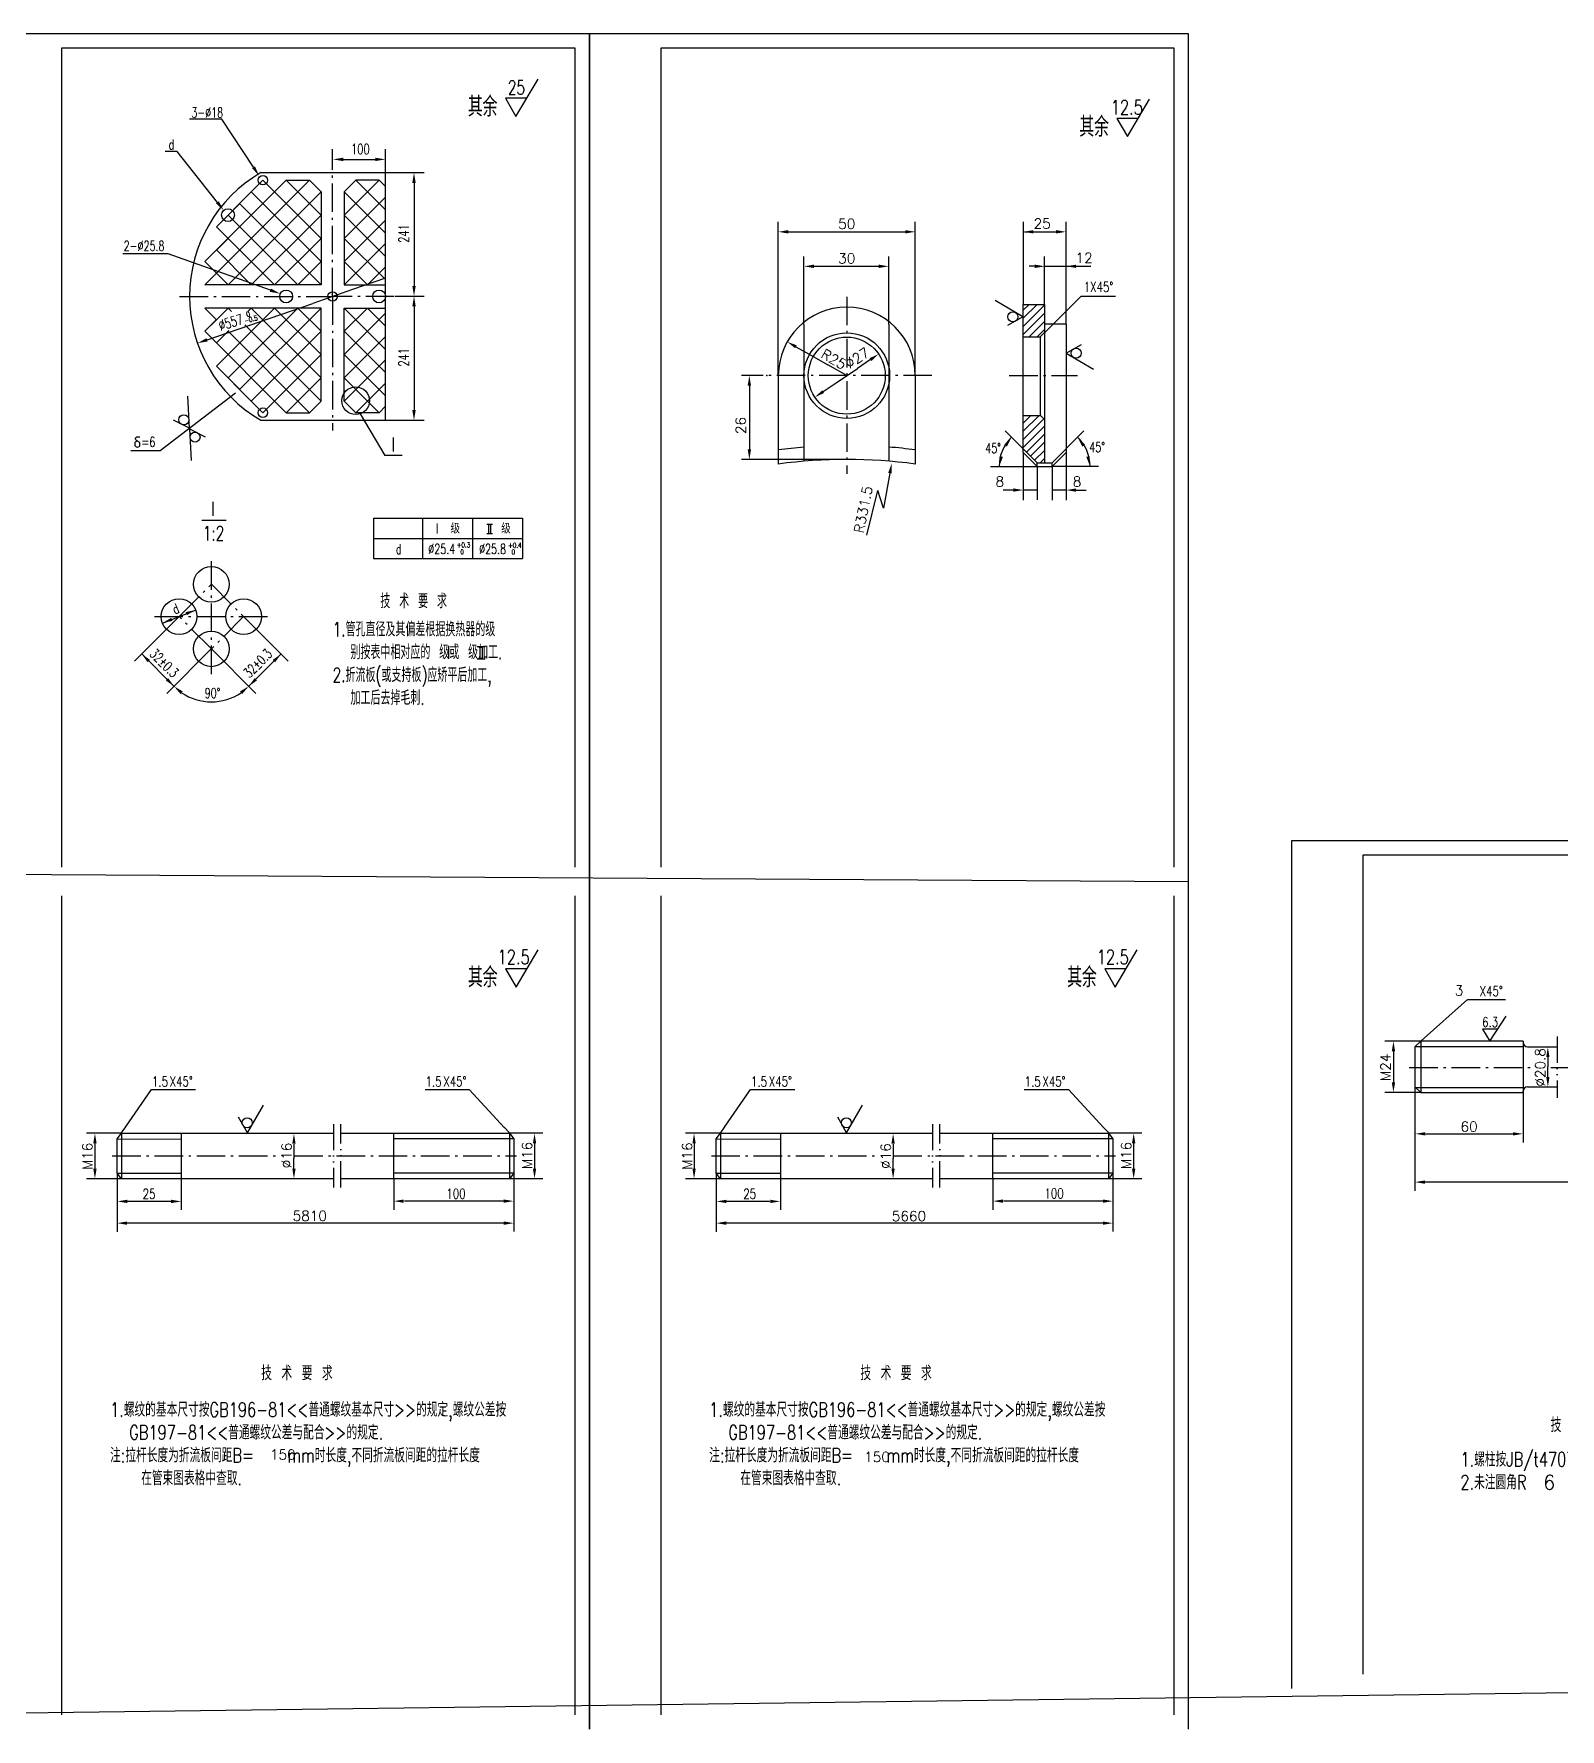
# Model space of a CAD drawing. Extents: x 0 to 2851, y -28 to 1393.
# Drawn here: x 435 to 970, y 0 to 594 of the extents above; entities that cross this region are included whole.
import ezdxf
from ezdxf.enums import TextEntityAlignment as Align

# ---------------------------------------------------------------- set-up
doc = ezdxf.new("R2010")
doc.units = 0
doc.header["$LTSCALE"] = 8
doc.header["$MEASUREMENT"] = 0
doc.linetypes.add('CENTER', pattern=[1.85, 1.25, -0.25, 0.1, -0.25])
doc.linetypes.add('PHANTOM', pattern=[1.902, 1.15, -0.25, 0.001, -0.25, 0.001, -0.25])
doc.layers.get('0').update_dxf_attribs({"linetype": 'CONTINUOUS'})
for name, color, linetype in [('CC', 3, 'CONTINUOUS'), ('CW', 1, 'CONTINUOUS'), ('DD', 3, 'PHANTOM'), ('HZ', 1, 'CONTINUOUS'), ('X', 3, 'CONTINUOUS'), ('YY', 3, 'CONTINUOUS'), ('ZX', 1, 'CENTER')]:
    doc.layers.add(name, color=color, linetype=linetype)
doc.styles.add('HZ', font='txt', dxfattribs={"bigfont": 'hztxt'})

# ---------------------------------------------------------------- blocks, each defined once
blk = doc.blocks.new('ZLBFG1')
for p, q in [((184.27, 268.11), (191.99, 281.15)), ((180.59, 274.44), (184.27, 268.11)), ((187.97, 274.44), (180.59, 274.44)), ((134.35, 127.28), (134.35, 113.13)), ((134.35, 127.28), (186.54, 127.28)), ((186.54, 127.28), (186.54, 113.13)), ((134.35, 113.13), (186.54, 113.13)), ((66.1, 92.83), (66.28, 92.83)), ((66.19, 92.74), (66.19, 92.92))]:
    blk.add_line(p, q)
for centre in [(77.5, 104.14), (66.19, 92.83), (88.81, 92.83), (77.5, 81.52)]:
    blk.add_circle(centre, 6.25)
at = {"layer": 'CC'}
for p, q in [((60.36, 90.56), (71.97, 95.13)), ((66.14, 92.79), (50.6, 77.25)), ((88.86, 92.79), (104.4, 77.25)), ((53.08, 79.72), (64.39, 68.41)), ((61.9, 65.92), (77.46, 81.47)), ((93.1, 65.92), (77.54, 81.47)), ((101.92, 79.72), (90.61, 68.41))]:
    blk.add_line(p, q, dxfattribs=at)
blk.add_arc((77.5, 81.52), 18.56, 235.82323, 304.17677, dxfattribs=at)
for points in [[(68.92, 93.32), (68.49, 94.4), (71.97, 95.13)], [(63.43, 92.39), (63.86, 91.31), (60.38, 90.58)], [(55.14, 76.83), (55.96, 77.66), (53.08, 79.72)], [(99.86, 76.83), (99.04, 77.66), (101.92, 79.72)], [(61.5, 70.47), (62.33, 71.29), (64.39, 68.41)], [(93.5, 70.47), (92.67, 71.29), (90.61, 68.41)], [(67.45, 66.61), (66.7, 65.72), (64.38, 68.4)], [(87.55, 66.61), (88.3, 65.72), (90.62, 68.4)]]:
    blk.add_solid(points, dxfattribs=at)
at = {"layer": 'CW'}
for p, q in [((174.01, 125.2), (176.05, 125.2)), ((174.62, 125.2), (174.62, 122.05)), ((175.43, 122.05), (175.43, 125.2)), ((174.01, 121.91), (176.05, 121.91)), ((170.68, 82.32), (173.43, 82.32)), ((173.43, 77.9), (170.68, 77.9)), ((171.64, 82.32), (171.64, 77.9)), ((172.46, 82.32), (172.46, 77.9))]:
    blk.add_line(p, q, dxfattribs=at)
at = {"layer": 'X'}
for p, q in [((74.11, 126.56), (82.7, 126.56)), ((151.55, 127.28), (151.55, 113.13)), ((169.04, 127.28), (169.04, 113.19)), ((134.35, 120.2), (186.54, 120.2))]:
    blk.add_line(p, q, dxfattribs=at)
at = {"layer": 'ZX'}
for p, q in [((77.5, 72.64), (77.5, 113.21)), ((66.19, 92.83), (77.5, 104.14)), ((77.5, 104.14), (88.81, 92.83)), ((57.54, 92.83), (98.28, 92.83)), ((77.5, 81.52), (66.19, 92.83)), ((88.81, 92.83), (77.5, 81.52))]:
    blk.add_line(p, q, dxfattribs=at)
at = {"style": 'HZ', "width": 0.7}
for s, p in [('25', (184.43, 275.72)), ('I', (78.03, 128.09)), ('1:2', (78.26, 119.52))]:
    blk.add_text(s, height=5, dxfattribs=at).set_placement(p, align=Align.CENTER)
at = {"layer": 'CW', "style": 'HZ'}
for s, height, width, p in [('其', 7, 0.75, (170.02, 268.01)), ('余', 7, 0.75, (175.17, 268.01)), ('%%c25.4', 3.5, 0.7, (158.24, 114.77)), ('%%c25.8', 3.5, 0.7, (176.08, 114.77)), ('I', 4.5, 0.7, (160.63, 78.08))]:
    blk.add_text(s, height=height, dxfattribs=dict(at, width=width)).set_placement(p, align=Align.CENTER)
at = {"layer": 'CW', "style": 'HZ', "width": 0.7}
for s, height, p in [('I', 3.5, (156.25, 121.91)), ('级', 3.5, (161.35, 121.93)), ('级', 3.5, (179.11, 121.93)), ('d', 3.5, (142.16, 114.73)), ('+0.3', 1.7, (163.51, 117.09)), ('0', 1.7, (164.75, 114.65)), ('+0.4', 1.7, (181.52, 116.94)), ('0', 1.7, (182.72, 114.65)), ('90%%D', 3.5, (75.19, 64.26))]:
    blk.add_text(s, height=height, dxfattribs=at).set_placement(p)
blk.add_text('d', height=3.5, rotation=21.90684, dxfattribs=at).set_placement((65.63, 93.9), align=Align.CENTER)
for rotation, p in [(315, (55.59, 79.46)), (45, (90.85, 71.07))]:
    blk.add_text('32%%P0.3', height=3.5, rotation=rotation, dxfattribs=at).set_placement(p)
at = {"layer": 'HZ', "style": 'HZ', "width": 0.7}
for s, p in [('           技 术 要 求', (99.41, 95.76)), ('1.管孔直径及其偏差根据换热器的级', (120.02, 85.9)), ('  别按表中相对应的 级或 级加工.', (120.02, 77.9)), ('2.折流板(或支持板)应矫平后加工,', (120.02, 69.9)), ('  加工后去掉毛刺.', (120.02, 61.9))]:
    blk.add_text(s, height=5, dxfattribs=at).set_placement(p)
blk = doc.blocks.new('*X18')
at = {"color": 0}
for p, q in [((152.09, 157.75), (157.61, 163.26)), ((152.09, 160.58), (154.78, 163.26)), ((152.09, 154.92), (159.28, 162.11)), ((152.09, 152.09), (159.56, 159.56)), ((153.24, 150.41), (159.56, 156.73)), ((154.65, 148.99), (159.56, 153.9)), ((156.07, 147.58), (159.56, 151.07)), ((158.05, 146.74), (159.56, 148.25))]:
    blk.add_line(p, q, dxfattribs=at)
blk = doc.blocks.new('*X19')
at = {"color": 0}
for p, q in [((152.09, 197.34), (156.93, 202.19)), ((152.09, 200.17), (154.1, 202.19)), ((152.09, 194.52), (159.51, 201.94)), ((152.09, 191.69), (159.51, 199.11)), ((154.11, 190.88), (159.51, 196.28)), ((156.94, 190.88), (159.51, 193.46))]:
    blk.add_line(p, q, dxfattribs=at)
blk = doc.blocks.new('ZE')
for p, q in [((188.6, 261.05), (196.32, 274.09)), ((184.92, 267.38), (188.6, 261.05)), ((192.31, 267.38), (184.92, 267.38)), ((151.91, 197.9), (142.27, 203.53)), ((152.09, 190.91), (152.09, 202.19)), ((152.09, 202.19), (159.51, 202.19)), ((159.51, 202.2), (159.51, 192.68)), ((151.91, 197.9), (146.52, 194.83)), ((75.22, 195.06), (75.22, 177.26)), ((104.91, 195.27), (104.91, 177.29)), ((152.09, 163.27), (152.09, 190.91)), ((152.09, 190.88), (158.14, 190.88)), ((158.13, 190.93), (159.51, 192.37)), ((158.13, 163.26), (158.13, 190.93)), ((159.51, 192.68), (159.51, 161.88)), ((167.09, 195.32), (167.09, 150.32)), ((167.11, 185.1), (172.5, 188.18)), ((167.11, 185.1), (176.75, 179.48)), ((66.22, 177.26), (66.22, 177.26)), ((66.22, 177.26), (66.22, 153.76)), ((75.22, 177.26), (75.22, 154.76)), ((104.91, 177.29), (104.91, 154.79)), ((114.22, 177.26), (114.22, 153.76)), ((152.09, 150.32), (152.09, 163.27)), ((152.09, 163.26), (158.13, 163.26)), ((158.13, 163.26), (159.51, 161.88)), ((158.13, 163.26), (158.13, 163.26)), ((159.56, 161.88), (159.56, 146.74)), ((75.22, 154.76), (75.22, 147.26)), ((104.91, 154.79), (104.91, 147.29)), ((66.22, 153.76), (66.22, 146.26)), ((114.22, 153.76), (114.22, 146.26)), ((156.9, 146.74), (152.02, 151.62)), ((156.9, 145.44), (152.02, 150.32)), ((162.21, 146.74), (167.09, 151.62)), ((162.21, 145.44), (167.09, 150.32)), ((156.9, 146.71), (156.9, 146.74)), ((156.9, 145.44), (156.9, 146.71)), ((156.91, 146.74), (160.01, 146.74)), ((156.91, 145.44), (162.21, 145.44)), ((158.66, 146.71), (158.66, 146.74)), ((160.01, 146.74), (162.21, 146.74)), ((162.21, 146.71), (162.21, 146.74)), ((162.21, 145.44), (162.21, 146.71))]:
    blk.add_line(p, q)
at = {"linetype": 'Continuous'}
blk.add_line((167.09, 195.26), (159.51, 195.26), dxfattribs=at)
at = {"const_width": 0.25}
for points in [[(156.77, 137.14, 1), (157.02, 137.14, 1)], [(162.11, 137.21, 1), (162.36, 137.21, 1)]]:
    blk.add_lwpolyline(points, format="xyb", close=True, dxfattribs=at)
for centre, radius in [((148.43, 197.86), 1.75), ((90.22, 177.26), 15), ((90.22, 177.26), 13.5), ((170.59, 185.14), 1.75)]:
    blk.add_circle(centre, radius)
for centre, radius, start, end in [((90.22, 177.26), 24, 0, 180), ((90.22, -28.38), 181.2, 94.74834, 97.61101), ((90.22, -28.38), 181.2, 82.38899, 85.35015), ((90.22, -28.74), 176.64, 82.19102, 97.80897)]:
    blk.add_arc(centre, radius, start, end)
blk.add_point((62.22, 177.26))
at = {"layer": 'CC'}
for p, q in [((66.22, 177.32), (66.22, 231.15)), ((69.72, 227.65), (110.72, 227.65)), ((114.22, 177.32), (114.22, 231.15)), ((152.15, 202.25), (152.15, 231.15)), ((152.48, 227.65), (164.52, 227.65)), ((167.09, 195.32), (167.09, 231.15)), ((75.22, 195.12), (75.22, 219.06)), ((78.72, 215.56), (101.41, 215.56)), ((104.91, 195.34), (104.91, 219.06)), ((156.1, 215.56), (154.12, 215.56)), ((159.51, 202.25), (159.51, 219.06)), ((159.66, 215.56), (169.99, 215.56)), ((167.09, 195.32), (167.09, 219.06)), ((170.59, 215.56), (175.72, 215.56)), ((159.62, 192.37), (172.35, 205.09)), ((172.35, 205.09), (184.35, 205.09)), ((72.39, 187.38), (75.99, 185.34)), ((75.99, 185.34), (83.58, 181.03)), ((90.22, 177.26), (83.58, 181.03)), ((86.51, 174.75), (93.93, 179.77)), ((98.5, 182.87), (93.93, 179.77)), ((81.94, 171.66), (86.51, 174.75)), ((90.13, 177.26), (90.31, 177.26)), ((90.13, 177.26), (90.31, 177.26)), ((90.13, 177.26), (90.31, 177.26)), ((90.22, 177.17), (90.22, 177.35)), ((90.22, 177.17), (90.22, 177.35)), ((90.22, 177.17), (90.22, 177.35)), ((145.78, 157.87), (151.98, 151.67)), ((173.34, 157.87), (167.14, 151.67)), ((152.09, 150.32), (152.09, 133.6)), ((167.09, 150.32), (167.09, 133.66)), ((105.32, 143.1), (103.07, 130.79)), ((140.63, 145.44), (156.84, 145.44)), ((156.91, 145.47), (156.91, 133.73)), ((162.21, 145.47), (162.21, 133.66)), ((178.49, 145.44), (162.28, 145.44)), ((103.07, 130.79), (101.1, 137.05)), ((149.73, 137.16), (145.05, 137.16)), ((156.97, 137.16), (152.1, 137.16)), ((167.1, 137.16), (162.23, 137.16)), ((170.6, 137.16), (174.1, 137.16))]:
    blk.add_line(p, q, dxfattribs=at)
at = {"layer": 'CC', "color": 3}
for p, q in [((59.71, 177.26), (53.28, 177.26)), ((56.07, 173.76), (56.07, 151.4)), ((90.16, 147.9), (53.28, 147.9)), ((97.27, 121.31), (101.1, 137.05))]:
    blk.add_line(p, q, dxfattribs=at)
at = {"layer": 'CC'}
for centre, start, end in [((157.72, 145.47), 133.71729, 180.13722), ((161.4, 145.47), 359.86278, 46.28271)]:
    blk.add_arc(centre, 14.09, start, end, dxfattribs=at)
for points in [[(69.72, 227.07), (69.72, 228.24), (66.22, 227.65)], [(110.72, 227.07), (110.72, 228.24), (114.22, 227.65)], [(155.63, 227.07), (155.63, 228.24), (152.13, 227.65)], [(163.56, 227.07), (163.56, 228.24), (167.06, 227.65)], [(78.72, 214.98), (78.72, 216.15), (75.22, 215.56)], [(101.41, 214.98), (101.41, 216.15), (104.91, 215.56)], [(156.1, 214.98), (156.1, 216.15), (159.6, 215.56)], [(170.59, 214.98), (170.59, 216.15), (167.09, 215.56)], [(72.1, 186.87), (72.68, 187.88), (69.34, 189.1)], [(98.83, 182.39), (98.17, 183.35), (101.4, 184.83)], [(82.26, 171.17), (81.61, 172.14), (79.04, 169.69)], [(146.33, 152.4), (145.39, 153.09), (147.92, 155.57)], [(172.79, 152.4), (173.73, 153.09), (171.19, 155.57)], [(144.95, 148.79), (143.81, 149.04), (143.64, 145.49)], [(174.17, 148.79), (175.31, 149.04), (175.47, 145.49)], [(105.89, 142.99), (104.74, 143.2), (105.95, 146.54)], [(148.6, 136.58), (148.6, 137.74), (152.1, 137.16)], [(170.6, 136.58), (170.6, 137.74), (167.1, 137.16)]]:
    blk.add_solid(points, dxfattribs=at)
at = {"layer": 'CC', "color": 3}
for points in [[(56.65, 173.76), (55.48, 173.76), (56.07, 177.26)], [(56.65, 151.4), (55.48, 151.4), (56.07, 147.9)]]:
    blk.add_solid(points, dxfattribs=at)
at = {"layer": 'ZX'}
for p, q in [((90.22, 204.92), (90.22, 142.87)), ((120.08, 177.26), (59.77, 177.26)), ((147.16, 177.26), (171.13, 177.26))]:
    blk.add_line(p, q, dxfattribs=at)
at = {"layer": 'YY'}
for name in ['*X19', '*X18']:
    blk.add_blockref(name, (0, 0), dxfattribs=at)
at = {"style": 'HZ', "width": 0.75}
blk.add_text('12.5', height=5, dxfattribs=at).set_placement((188.36, 268.76), align=Align.CENTER)
at = {"layer": 'CW', "style": 'HZ'}
for s, height, width, p in [('其', 7, 0.75, (174.35, 260.94)), ('余', 7, 0.75, (179.5, 260.94)), ('1X45%%D', 3.5, 0.75, (178.46, 206.59)), ('45%%d', 3.5, 0.7, (141.48, 150.1)), ('45%%d', 3.5, 0.7, (177.94, 150.46))]:
    blk.add_text(s, height=height, dxfattribs=dict(at, width=width)).set_placement(p, align=Align.CENTER)
blk = doc.blocks.new('LG2')
for p, q in [((184.3, 260.02), (192.03, 273.06)), ((188.01, 266.35), (180.62, 266.35)), ((180.62, 266.35), (184.3, 260.02)), ((90.12, 208.99), (87.05, 214.38)), ((90.12, 208.99), (95.74, 218.63)), ((44.47, 206.82), (45.97, 208.82)), ((45.97, 208.82), (120.27, 208.82)), ((123.03, 208.82), (181.97, 208.82)), ((141.46, 192.82), (141.46, 208.82)), ((181.97, 208.82), (183.47, 206.82)), ((181.97, 208.82), (181.97, 192.82)), ((44.47, 194.82), (44.47, 206.82)), ((183.47, 206.82), (183.47, 194.82)), ((45.97, 192.82), (44.47, 194.82)), ((120.27, 192.82), (45.97, 192.82)), ((181.97, 192.82), (123.03, 192.82)), ((183.47, 194.82), (181.97, 192.82))]:
    blk.add_line(p, q)
for points in [[(45.97, 208.82), (45.97, 192.82)], [(66.97, 208.82), (66.97, 192.82)]]:
    blk.add_lwpolyline(points)
blk.add_circle((90.08, 212.47), 1.75)
at = {"layer": 'CC'}
for p, q in [((47.39, 210.88), (56.49, 224.11)), ((180.28, 210.66), (167.88, 224.11)), ((45.97, 208.82), (33.69, 208.82)), ((45.93, 208.87), (47.53, 211.02)), ((182.01, 208.9), (180.12, 210.94)), ((193.68, 208.82), (181.97, 208.82)), ((36.69, 205.24), (36.69, 196.08)), ((106.45, 205), (106.45, 201.5)), ((190.77, 205.24), (190.77, 196.18)), ((106.45, 201.5), (106.45, 199.89)), ((106.45, 196.39), (106.45, 199.89)), ((45.97, 192.82), (33.69, 192.82)), ((44.47, 194.82), (44.47, 174.29)), ((44.47, 194.75), (44.47, 175.99)), ((66.97, 192.82), (66.97, 181.9)), ((141.46, 192.82), (141.46, 182)), ((193.68, 192.82), (181.97, 192.82)), ((183.47, 194.82), (183.47, 174.35)), ((63.27, 184.9), (48, 184.9)), ((179.97, 185), (145.15, 185)), ((179.97, 177.29), (47.7, 177.29))]:
    blk.add_line(p, q, dxfattribs=at)
for points in [[(37.28, 205.24), (36.11, 205.24), (36.69, 208.74)], [(107.03, 205.17), (105.87, 205.17), (106.45, 208.67)], [(191.35, 205.24), (190.19, 205.24), (190.77, 208.74)], [(37.28, 196.39), (36.11, 196.39), (36.69, 192.89)], [(107.03, 196.39), (105.87, 196.39), (106.45, 192.89)], [(191.35, 196.39), (190.19, 196.39), (190.77, 192.89)], [(48.05, 184.32), (48.05, 185.49), (44.55, 184.9)], [(63.39, 184.32), (63.39, 185.49), (66.89, 184.9)], [(144.96, 184.42), (144.96, 185.58), (141.46, 185)], [(179.97, 184.42), (179.97, 185.58), (183.47, 185)], [(47.97, 176.7), (47.97, 177.87), (44.47, 177.29)], [(179.97, 176.7), (179.97, 177.87), (183.47, 177.29)]]:
    blk.add_solid(points, dxfattribs=at)
at = {"layer": 'DD'}
for p, q in [((120.27, 212.02), (120.27, 189.77)), ((122.88, 189.77), (122.88, 211.98))]:
    blk.add_line(p, q, dxfattribs=at)
at = {"layer": 'X'}
for p, q in [((56.49, 224.11), (71.96, 224.11)), ((152.41, 224.11), (167.88, 224.11)), ((44.47, 206.82), (67.02, 206.74)), ((183.47, 206.82), (141.39, 206.82)), ((44.47, 194.82), (66.97, 194.82)), ((183.47, 194.82), (141.46, 194.82))]:
    blk.add_line(p, q, dxfattribs=at)
at = {"layer": 'ZX'}
for p, q in [((42.76, 200.82), (100.24, 200.82)), ((106.57, 200.82), (184.46, 200.82))]:
    blk.add_line(p, q, dxfattribs=at)
at = {"style": 'HZ', "width": 0.75}
blk.add_text('12.5', height=5, dxfattribs=at).set_placement((183.45, 268.02), align=Align.CENTER)
at = {"layer": 'CW', "style": 'HZ', "width": 0.75}
for s, height, p in [('其', 7, (170.05, 259.92)), ('余', 7, (175.21, 259.92)), ('1.5', 3.5, (59.48, 225.15)), ('X45%%D', 3.5, (66.93, 225.22)), ('1.5', 3.5, (155.39, 225.15)), ('X45%%D', 3.5, (162.84, 225.22)), ('25', 3.5, (56.18, 185.8)), ('100', 3.5, (162.87, 185.96))]:
    blk.add_text(s, height=height, dxfattribs=at).set_placement(p, align=Align.CENTER)
at = {"layer": 'HZ', "style": 'HZ', "width": 0.75}
for s, p in [('          技 术 要 求', (58.64, 122.24)), ('1.螺纹的基本尺寸按GB196-81<<普通螺纹基本尺寸>>的规定,螺纹公差按', (42, 109.45)), ('  GB197-81<<普通螺纹公差与配合>>的规定.', (42, 101.45)), ('注:拉杆长度为折流板间距B=   mm时长度,不同折流板间距的拉杆长度', (42, 93.45)), ('   在管束图表格中查取.', (42, 85.45))]:
    blk.add_text(s, height=5, dxfattribs=at).set_placement(p)
blk = doc.blocks.new('LG1')
for p, q in [((184.3, 260.02), (192.03, 273.06)), ((188.01, 266.35), (180.62, 266.35)), ((180.62, 266.35), (184.3, 260.02)), ((90.12, 208.99), (87.05, 214.38)), ((90.12, 208.99), (95.74, 218.63)), ((44.47, 206.82), (45.97, 208.82)), ((45.97, 208.82), (120.27, 208.82)), ((123.03, 208.82), (181.97, 208.82)), ((141.46, 192.82), (141.46, 208.82)), ((181.97, 208.82), (183.47, 206.82)), ((181.97, 208.82), (181.97, 192.82)), ((44.47, 194.82), (44.47, 206.82)), ((183.47, 206.82), (183.47, 194.82)), ((45.97, 192.82), (44.47, 194.82)), ((120.27, 192.82), (45.97, 192.82)), ((181.97, 192.82), (123.03, 192.82)), ((183.47, 194.82), (181.97, 192.82))]:
    blk.add_line(p, q)
for points in [[(45.97, 208.82), (45.97, 192.82)], [(66.97, 208.82), (66.97, 192.82)]]:
    blk.add_lwpolyline(points)
blk.add_circle((90.08, 212.47), 1.75)
at = {"layer": 'CC'}
for p, q in [((47.39, 210.88), (56.49, 224.11)), ((180.28, 210.66), (167.88, 224.11)), ((45.97, 208.82), (33.69, 208.82)), ((45.93, 208.87), (47.53, 211.02)), ((182.01, 208.9), (180.12, 210.94)), ((193.68, 208.82), (181.97, 208.82)), ((36.69, 205.24), (36.69, 196.08)), ((106.45, 205), (106.45, 201.5)), ((190.77, 205.24), (190.77, 196.18)), ((106.45, 201.5), (106.45, 199.89)), ((106.45, 196.39), (106.45, 199.89)), ((45.97, 192.82), (33.69, 192.82)), ((44.47, 194.82), (44.47, 174.29)), ((44.47, 194.75), (44.47, 175.99)), ((66.97, 192.82), (66.97, 181.9)), ((141.46, 192.82), (141.46, 182)), ((193.68, 192.82), (181.97, 192.82)), ((183.47, 194.82), (183.47, 174.35)), ((63.27, 184.9), (48, 184.9)), ((179.97, 185), (145.15, 185)), ((179.97, 177.29), (47.7, 177.29))]:
    blk.add_line(p, q, dxfattribs=at)
for points in [[(37.28, 205.24), (36.11, 205.24), (36.69, 208.74)], [(107.03, 205.17), (105.87, 205.17), (106.45, 208.67)], [(191.35, 205.24), (190.19, 205.24), (190.77, 208.74)], [(37.28, 196.39), (36.11, 196.39), (36.69, 192.89)], [(107.03, 196.39), (105.87, 196.39), (106.45, 192.89)], [(191.35, 196.39), (190.19, 196.39), (190.77, 192.89)], [(48.05, 184.32), (48.05, 185.49), (44.55, 184.9)], [(63.39, 184.32), (63.39, 185.49), (66.89, 184.9)], [(144.96, 184.42), (144.96, 185.58), (141.46, 185)], [(179.97, 184.42), (179.97, 185.58), (183.47, 185)], [(47.97, 176.7), (47.97, 177.87), (44.47, 177.29)], [(179.97, 176.7), (179.97, 177.87), (183.47, 177.29)]]:
    blk.add_solid(points, dxfattribs=at)
at = {"layer": 'DD'}
for p, q in [((120.27, 212.02), (120.27, 189.77)), ((122.88, 189.77), (122.88, 211.98))]:
    blk.add_line(p, q, dxfattribs=at)
at = {"layer": 'X'}
for p, q in [((56.49, 224.11), (71.96, 224.11)), ((152.41, 224.11), (167.88, 224.11)), ((44.47, 206.82), (67.02, 206.74)), ((183.47, 206.82), (141.39, 206.82)), ((44.47, 194.82), (66.97, 194.82)), ((183.47, 194.82), (141.46, 194.82))]:
    blk.add_line(p, q, dxfattribs=at)
at = {"layer": 'ZX'}
for p, q in [((42.76, 200.82), (100.49, 200.82)), ((106.57, 200.82), (184.46, 200.82))]:
    blk.add_line(p, q, dxfattribs=at)
at = {"style": 'HZ', "width": 0.75}
blk.add_text('12.5', height=5, dxfattribs=at).set_placement((183.45, 268.02), align=Align.CENTER)
at = {"layer": 'CW', "style": 'HZ', "width": 0.75}
for s, height, p in [('其', 7, (170.05, 259.92)), ('余', 7, (175.21, 259.92)), ('1.5', 3.5, (59.48, 225.15)), ('X45%%D', 3.5, (66.93, 225.22)), ('1.5', 3.5, (155.39, 225.15)), ('X45%%D', 3.5, (162.84, 225.22)), ('25', 3.5, (55.67, 185.76)), ('100', 3.5, (163.24, 185.85))]:
    blk.add_text(s, height=height, dxfattribs=at).set_placement(p, align=Align.CENTER)
at = {"layer": 'HZ', "style": 'HZ', "width": 0.75}
for s, p in [('          技 术 要 求', (58.64, 122.24)), ('1.螺纹的基本尺寸按GB196-81<<普通螺纹基本尺寸>>的规定,螺纹公差按', (42, 109.45)), ('  GB197-81<<普通螺纹公差与配合>>的规定.', (42, 101.45)), ('注:拉杆长度为折流板间距B=   mm时长度,不同折流板间距的拉杆长度', (42, 93.45)), ('   在管束图表格中查取.', (42, 85.45))]:
    blk.add_text(s, height=5, dxfattribs=at).set_placement(p)

msp = doc.modelspace()

# ---------------------------------------------------------------- linework, layer by layer
for p, q in [((625, 589), (445, 589)), ((445, 589), (445, 302)), ((625, 302), (625, 589)), ((835, 589), (655, 589)), ((655, 589), (655, 302)), ((835, 302), (835, 589)), ((514.88, 545.38), (558.54, 545.38)), ((558.54, 458.62), (558.54, 545.38)), ((489.81, 455.88), (489.2, 467.03)), ((489.81, 455.88), (484.28, 458.69)), ((514.88, 458.62), (558.54, 458.62)), ((489.83, 455.62), (490.44, 444.47)), ((489.83, 455.62), (495.36, 452.81)), ((901.13, 306.26), (901.13, 19.26)), ((1081.13, 306.26), (901.13, 306.26)), ((445, 292), (445, 5)), ((625, 5), (625, 292)), ((655, 292), (655, 5)), ((835, 5), (835, 292)), ((945.65, 241.1), (951.35, 249.8)), ((948.39, 245.27), (943.02, 245.27)), ((943.02, 245.27), (945.65, 241.1)), ((921.37, 241.04), (919.37, 239.04)), ((919.37, 239.04), (919.37, 225.04)), ((957.27, 241.04), (921.37, 241.04)), ((921.37, 241.04), (921.37, 223.04)), ((957.27, 241.04), (957.27, 223.04)), ((957.27, 241.04), (957.27, 240.54)), ((958.77, 239.04), (969.22, 239.04)), ((919.37, 225.04), (921.37, 223.04)), ((921.37, 223.04), (957.27, 223.04)), ((957.27, 223.04), (957.29, 223.59)), ((958.79, 225.02), (969.22, 225.02))]:
    msp.add_line(p, q)
at = {"color": 3}
for p, q in [((495.2, 514.22), (523.71, 542.73)), ((495.2, 506.07), (531.85, 542.73)), ((499.27, 526.44), (515.56, 542.73)), ((535.93, 522.36), (515.56, 542.73)), ((535.93, 530.51), (523.71, 542.73)), ((535.93, 538.66), (531.85, 542.73)), ((544.07, 530.51), (556.29, 542.73)), ((544.07, 538.66), (548.15, 542.73)), ((558.54, 532.33), (548.15, 542.73)), ((558.54, 540.48), (556.29, 542.73)), ((503.34, 506.07), (535.93, 538.66)), ((535.93, 514.22), (511.49, 538.66)), ((558.54, 524.19), (544.07, 538.66)), ((544.07, 522.36), (558.54, 536.83)), ((527.78, 506.07), (503.34, 530.51)), ((535.93, 506.07), (507.42, 534.58)), ((511.49, 506.07), (535.93, 530.51)), ((558.54, 516.04), (544.07, 530.51)), ((544.07, 514.22), (558.54, 528.69)), ((519.64, 506.07), (499.27, 526.44)), ((511.49, 506.07), (499.27, 518.29)), ((519.64, 506.07), (535.93, 522.36)), ((558.54, 507.9), (544.07, 522.36)), ((544.07, 506.07), (558.54, 520.54)), ((503.34, 506.07), (495.2, 514.22)), ((527.78, 506.07), (535.93, 514.22)), ((552.22, 506.07), (544.07, 514.22)), ((552.22, 506.07), (558.54, 512.4)), ((503.34, 497.93), (495.2, 489.78)), ((495.2, 497.93), (498.42, 494.71)), ((519.64, 497.93), (499.27, 477.56)), ((527.78, 497.93), (503.34, 473.49)), ((503.34, 497.93), (504.58, 496.69)), ((535.93, 497.93), (507.42, 469.42)), ((511.49, 497.93), (510.41, 496.85)), ((511.49, 497.93), (535.93, 473.49)), ((519.64, 497.93), (535.93, 481.64)), ((527.78, 497.93), (535.93, 489.78)), ((552.22, 497.93), (544.07, 489.78)), ((544.07, 497.93), (558.54, 483.46)), ((558.54, 496.1), (544.07, 481.64)), ((552.22, 497.93), (558.54, 491.6)), ((495.2, 489.78), (523.71, 461.27)), ((503.61, 490.05), (499.27, 485.71)), ((503.34, 489.78), (531.85, 461.27)), ((509.27, 492.01), (535.93, 465.34)), ((535.93, 489.78), (511.49, 465.34)), ((544.07, 489.78), (558.54, 475.31)), ((558.54, 487.96), (544.07, 473.49)), ((535.93, 481.64), (515.56, 461.27)), ((544.07, 481.64), (558.54, 467.17)), ((499.27, 477.56), (515.56, 461.27)), ((558.54, 479.81), (544.07, 465.34)), ((535.93, 473.49), (523.71, 461.27)), ((544.07, 473.49), (556.29, 461.27)), ((558.54, 471.67), (548.15, 461.27)), ((535.93, 465.34), (531.85, 461.27)), ((544.07, 465.34), (548.15, 461.27)), ((558.54, 463.52), (556.29, 461.27))]:
    msp.add_line(p, q, dxfattribs=at)
for points in [[(535.93, 506.07), (495.2, 506.07), (499.27, 510.15), (495.2, 514.22), (503.34, 522.36), (499.27, 526.44), (511.49, 538.66), (515.56, 534.58), (523.71, 542.73), (531.85, 542.73), (535.93, 538.66), (535.93, 506.07)], [(558.54, 540.48), (556.29, 542.73), (548.15, 542.73), (544.07, 538.66), (544.07, 506.07)], [(544.07, 506.07), (558.54, 506.07)], [(535.93, 497.93), (495.2, 497.93), (499.27, 493.85), (495.2, 489.78), (503.34, 481.64), (499.27, 477.56), (511.49, 465.34), (515.56, 469.42), (523.71, 461.27), (531.85, 461.27), (535.93, 465.34), (535.93, 497.93)], [(544.07, 497.93), (558.54, 497.93)], [(558.54, 463.52), (556.29, 461.27), (548.15, 461.27), (544.07, 465.34), (544.07, 497.93)]]:
    msp.add_lwpolyline(points)
for centre, radius in [((515.56, 542.73), 1.66), ((503.34, 530.51), 2.25), ((523.71, 502), 2.25), ((540, 502), 1.66), ((556.29, 502), 2.25), ((487.86, 458.77), 1.75), ((515.56, 461.27), 1.66), ((491.78, 452.73), 1.75)]:
    msp.add_circle(centre, radius)
for centre, radius, start, end in [((540, 502), 50.13, 120.0773, 239.9227), ((958.77, 240.54), 1.5, 180, 270), ((958.79, 223.52), 1.5, 90, 177.43508)]:
    msp.add_arc(centre, radius, start, end)
at = {"layer": 'CC'}
for p, q in [((501.15, 564.17), (489.88, 564.17)), ((512.27, 547.28), (501.15, 564.17)), ((485.52, 552.78), (481.3, 552.78)), ((499.6, 534.98), (485.52, 552.78)), ((539.99, 548.73), (539.99, 553.63)), ((558.54, 545.38), (558.54, 553.63)), ((543.74, 550.03), (555.33, 550.03)), ((558.54, 545.38), (572.13, 545.38)), ((568.53, 541.78), (568.53, 505.72)), ((472.38, 516.98), (466.51, 516.98)), ((482.36, 516.98), (472.38, 516.98)), ((518.2, 504.2), (482.36, 516.98)), ((558.54, 508.4), (546.97, 504.41)), ((496.02, 486.81), (533.03, 499.59)), ((546.97, 504.41), (533.03, 499.59)), ((561.93, 502.12), (572.13, 502.12)), ((561.93, 502.12), (572.13, 502.12)), ((568.53, 498.52), (568.53, 462.22)), ((558.54, 458.62), (572.13, 458.62)), ((921.54, 241.18), (937.83, 255.67)), ((937.86, 255.66), (951.05, 255.66)), ((921.31, 241.04), (908.82, 241.04)), ((911.82, 237.75), (911.82, 226.71)), ((965.94, 235.59), (965.94, 232.09)), ((965.94, 228.59), (965.94, 232.09)), ((921.31, 223.04), (908.82, 223.04)), ((919.37, 225.04), (919.37, 188.63)), ((957.27, 222.98), (957.27, 205.58)), ((923.12, 208.58), (954.15, 208.58)), ((1061.45, 191.66), (922.35, 191.66))]:
    msp.add_line(p, q, dxfattribs=at)
for points in [[(512.77, 547.61), (511.77, 546.95), (514.25, 544.27)], [(543.74, 549.43), (543.74, 550.63), (540.14, 550.03)], [(554.93, 549.43), (554.93, 550.63), (558.53, 550.03)], [(569.13, 541.78), (567.93, 541.78), (568.53, 545.38)], [(500.07, 535.35), (499.13, 534.61), (501.83, 532.16)], [(569.13, 505.72), (567.93, 505.72), (568.53, 502.12)], [(518.4, 504.76), (518, 503.63), (521.59, 502.99)], [(569.13, 498.52), (567.93, 498.52), (568.53, 502.12)], [(496.22, 486.24), (495.82, 487.38), (492.62, 485.63)], [(569.13, 462.22), (567.93, 462.22), (568.53, 458.62)], [(912.4, 237.51), (911.24, 237.51), (911.82, 241.01)], [(966.52, 235.47), (965.36, 235.47), (965.94, 238.97)], [(912.4, 226.58), (911.24, 226.58), (911.82, 223.08)], [(966.52, 228.54), (965.36, 228.54), (965.94, 225.04)], [(922.98, 207.99), (922.98, 209.16), (919.48, 208.58)], [(953.67, 207.99), (953.67, 209.16), (957.17, 208.58)], [(922.87, 191.08), (922.87, 192.24), (919.37, 191.66)]]:
    msp.add_solid(points, dxfattribs=at)
at = {"layer": 'CW'}
for p, q in [((470.94, 452.04), (470.95, 452.4)), ((471.07, 451.71), (470.94, 452.04)), ((470.95, 452.4), (471.08, 452.59)), ((471.3, 451.49), (471.07, 451.71)), ((471.08, 452.59), (471.37, 452.77)), ((471.61, 451.32), (471.3, 451.49)), ((471.37, 452.77), (471.61, 452.81)), ((471.61, 452.81), (472.45, 452.81)), ((470.71, 450.69), (470.62, 450.45)), ((470.62, 450.45), (470.67, 449.92)), ((470.67, 449.92), (470.7, 449.75)), ((470.7, 449.75), (470.87, 449.52)), ((470.84, 450.91), (470.71, 450.69)), ((471.07, 451.1), (470.84, 450.91)), ((470.87, 449.52), (471.13, 449.35)), ((471.21, 451.25), (471.07, 451.1)), ((471.13, 449.35), (471.5, 449.23)), ((471.56, 451.34), (471.21, 451.25)), ((471.5, 449.23), (471.87, 449.27)), ((471.83, 451.22), (471.61, 451.32)), ((472.02, 451.1), (471.83, 451.22)), ((471.87, 449.27), (472.17, 449.39)), ((472.22, 450.93), (472.02, 451.1)), ((472.17, 449.39), (472.39, 449.66)), ((472.39, 450.69), (472.22, 450.93)), ((472.42, 450.36), (472.39, 450.69)), ((472.39, 449.66), (472.42, 450.36))]:
    msp.add_line(p, q, dxfattribs=at)
at = {"layer": 'DD'}
msp.add_line((969.26, 242.65), (969.26, 221.14), dxfattribs=at)
at = {"layer": 'X'}
for p, q in [((630, 594), (420, 594)), ((840, 594), (630, 594)), ((630, 594), (630, 297)), ((630, 297), (630, 594)), ((840, 297), (840, 594)), ((505.97, 468.14), (479.59, 447.85)), ((549.65, 460.91), (558.27, 446.27)), ((479.59, 447.85), (469.24, 447.85)), ((564.42, 446.27), (558.27, 446.27)), ((876.13, 311.26), (876.13, 14.26)), ((1086.13, 311.26), (876.13, 311.26)), ((25, 302), (840, 297)), ((630, 0), (630, 297)), ((630, 297), (630, 0)), ((840, 0), (840, 297)), ((919.37, 239.13), (957.27, 239.13)), ((919.37, 224.85), (957.27, 224.85)), ((0, 0), (1086.13, 14.26))]:
    msp.add_line(p, q, dxfattribs=at)
msp.add_circle((548.07, 465.47), 4.83, dxfattribs=at)
at = {"layer": 'ZX'}
for p, q in [((540, 502), (540, 548.55)), ((486.36, 502), (540, 502)), ((540, 502), (540, 455.04)), ((561.63, 502), (540, 502))]:
    msp.add_line(p, q, dxfattribs=at)
at = {"layer": 'ZX', "linetype": 'CENTER'}
for p, q in [((917.37, 231.86), (959.77, 231.86)), ((966.94, 231.86), (1000.35, 231.86))]:
    msp.add_line(p, q, dxfattribs=at)

# ---------------------------------------------------------------- block references
for name, p in [('ZLBFG1', (420, 297)), ('ZE', (630, 297)), ('LG1', (420, 0)), ('LG2', (630, 0))]:
    msp.add_blockref(name, p)

# ---------------------------------------------------------------- texts
at = {"style": 'HZ'}
for s, height, width, p in [('I', 5, 0.7, (561.21, 447.63)), ('6.3', 3.5, 0.75, (945.72, 246))]:
    msp.add_text(s, height=height, dxfattribs=dict(at, width=width)).set_placement(p, align=Align.CENTER)
at = {"layer": 'CC', "style": 'HZ'}
for s, height, p in [('50', 3.5, (720.2, 525.7)), ('25', 3.5, (788.7, 525.8)), ('30', 3.5, (720.2, 513.6)), ('12', 3.5, (803.4, 513.8)), ('8 ', 3.5, (775.4, 435.4)), ('8 ', 3.5, (802.5, 435.4)), ('3  ', 3.5, (937.93, 257.06)), ('60', 3.5, (938.33, 209.36)), ('5810', 3.5, (532, 178.1)), ('5660', 3.5, (742, 178)), ('150', 3.5, (522.56, 94.46)), ('150', 3.5, (730.83, 93.6)), ('6', 5, (966.46, 83.96))]:
    msp.add_text(s, height=height, dxfattribs=at).set_placement(p, align=Align.CENTER)
for s, rotation, p in [('R25', 330, (714.8, 478.5)), ('%%C27', 33, (724.8, 479)), ('26  ', 90, (684.8, 459.9)), ('R331.5', 79, (727.7, 427)), ('%%C20.8', 90, (965.03, 231.86)), ('M24', 90, (910.83, 231.86)), ('M16', 90, (455.8, 200.7)), ('%%C16', 90, (525.6, 201)), ('M16', 90, (609.9, 201)), ('M16', 90, (666, 200.8)), ('%%C16', 90, (735.6, 200.8)), ('M16', 90, (819.9, 201))]:
    msp.add_text(s, height=3.5, rotation=rotation, dxfattribs=at).set_placement(p, align=Align.CENTER)
at = {"layer": 'CW', "style": 'HZ'}
for s, height, width, p in [('3-%%C18', 3.5, 0.7, (490.5, 564.67)), ('100', 3.6, 0.7, (546.49, 551.83)), ('2-%%C25.8', 3.5, 0.7, (466.79, 517.97)), ('=6', 3.5, 0.7, (473, 449.3)), (' X45%%D', 3.5, 0.75, (939.71, 256.85))]:
    msp.add_text(s, height=height, dxfattribs=dict(at, width=width)).set_placement(p)
at = {"layer": 'CW', "style": 'HZ', "width": 0.7}
msp.add_text('d', height=3.5, dxfattribs=at).set_placement((483.51, 553.49), align=Align.CENTER)
for s, height, rotation, p in [('241', 3.6, 90, (566.73, 520.81)), ('%%c557', 3.6, 16.94217, (500.7, 489.95)), ('-0.5', 1.7, 14.60906, (509.3, 492.58)), ('0', 1.7, 14.60906, (509.98, 494.8)), ('241', 3.6, 90, (566.73, 477.43))]:
    msp.add_text(s, height=height, rotation=rotation, dxfattribs=at).set_placement(p)
at = {"layer": 'HZ', "style": 'HZ', "width": 0.75}
for s, p in [('        技 术 要 求', (937.85, 104.09)), ('1.螺柱按JB/t4707-2000<<等长双头螺柱>>制造与验收.', (935.28, 92)), ('2.未注圆角R ', (935.28, 84))]:
    msp.add_text(s, height=5, dxfattribs=at).set_placement(p)

doc.saveas('drawing.dxf')
